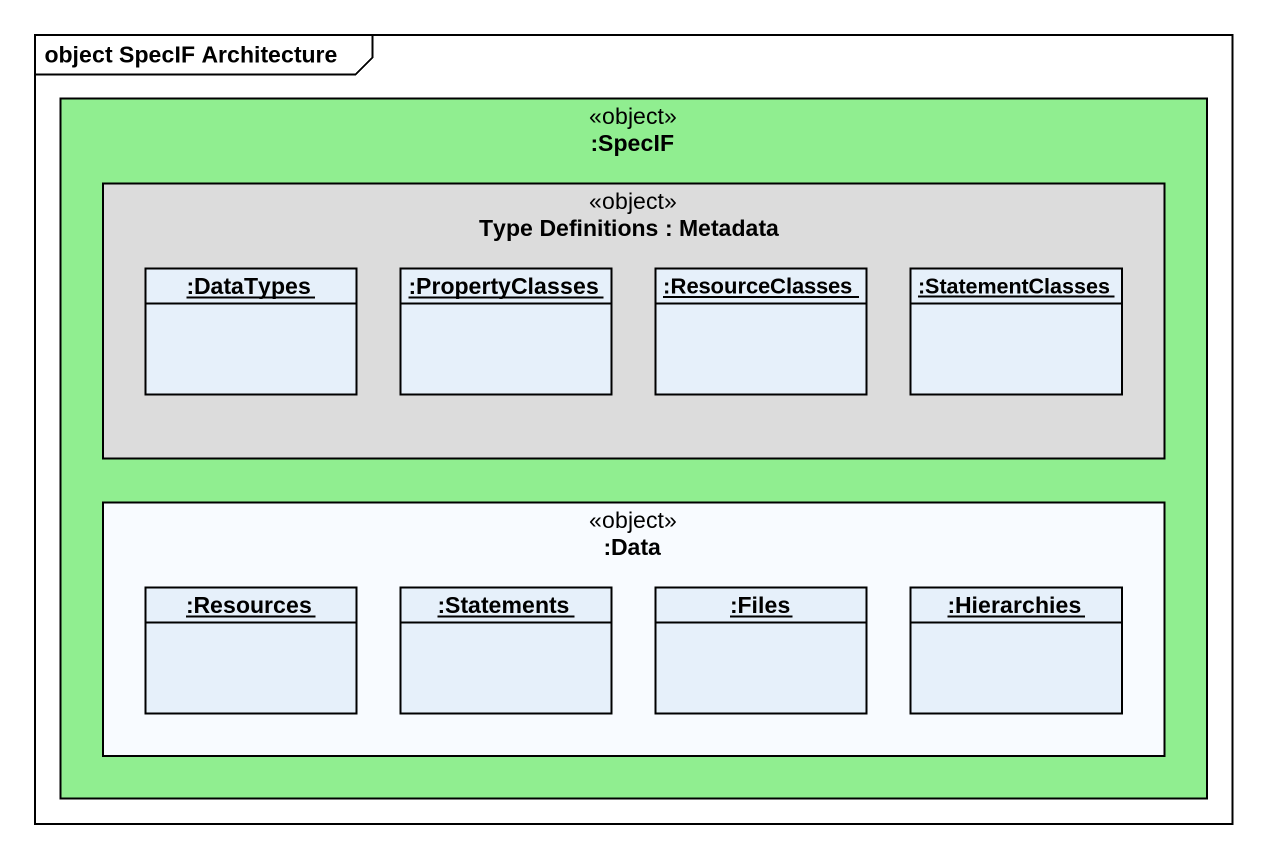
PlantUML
@startuml
mainframe object SpecIF Architecture
hide circle
hide empty members
rectangle ":SpecIF" as SpecIF <<object>> #90EE90 {
  rectangle "Type Definitions : Metadata" as Type_Definitions <<object>> #DCDCDC {
    object ":DataTypes" as DataTypes
    object ":PropertyClasses" as PropertyClasses
    object ":ResourceClasses" as ResourceClasses
    object ":StatementClasses" as StatementClasses
  }
  rectangle ":Data" as Data <<object>> {
    object ":Resources" as Resources
    object ":Statements" as Statements
    object ":Files" as Files
    object ":Hierarchies" as Hierarchies
  }
}
@enduml
